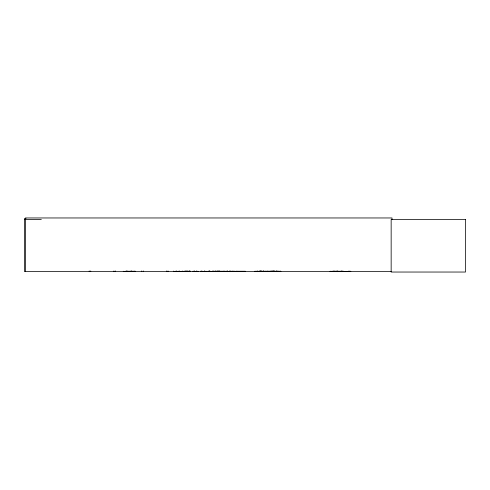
<?xml version="1.0" encoding="UTF-8"?>
<svg xmlns="http://www.w3.org/2000/svg" width="490" height="490" viewBox="0 0 490 490"><rect width="100%" height="100%" fill="white"/><g stroke="black" fill="none" stroke-linecap="round" stroke-linejoin="round"><path stroke-width="0.73" d="M175.267 271.576L175.334 271.16M182.788 271.527L182.794 271.197M341.695 271.595L341.793 271.16M349.474 271.527L349.493 271.16M255.884 271.527L255.903 271.16M263.442 271.552L263.504 271.05M231.017 271.527L230.962 271.05M254.843 271.595L280.886 271.552M259.865 271.54L259.804 271.05M259.994 271.527L260.068 271.05M256.619 271.527L256.65 271.16M330.04 271.54L350.84 271.552M173.399 271.54L190.537 271.197L190.579 271.595M197.929 271.54L197.972 271.197L198.021 271.595M187.076 271.54L187.039 271.05M280.703 271.16L280.703 271.595L280.5 271.246L261.017 271.246L260.839 271.564L280.525 271.405L279.857 271.564L280.225 271.552M261.501 271.405L261.629 271.589M263.571 271.16L263.644 271.595L263.387 271.246L262.744 271.564L263.412 271.405M278.308 271.576L277.959 271.582L278.13 271.246L278.614 271.405M278.406 271.564L278.589 271.246L278.718 271.576M280.317 271.564L280.5 271.246M234.22 271.54L234.238 271.197M270.143 271.54L270.168 271.197L270.192 271.595M336.495 271.54L336.526 271.197M173.632 271.54L173.681 271.197M178.238 271.54L178.286 271.197L178.329 271.595M205.837 271.54L200.661 271.54M123.241 271.54L135.522 271.564M123.498 271.54L123.547 271.197L123.596 271.595M127.198 271.54L127.247 271.197M184.773 271.54L184.822 271.197M340.936 271.54L340.991 271.197L341.046 271.595M218.136 271.54L218.191 271.197M26.031 218.516L24.5 218.516L24.5 271.595L391.253 271.595M24.5 219.502L41.307 219.502M125.697 271.252L135.51 271.252M214.099 271.252L223.912 271.252M235.555 271.252L245.368 271.252M331.669 271.252L343.637 271.252M125.679 271.38L135.528 271.393M214.081 271.393L223.93 271.393M235.537 271.393L245.386 271.393M331.65 271.393L343.655 271.38M197.972 271.485L193.219 271.54M245.38 271.564L208.201 271.54M348.849 271.54L348.8 271.197M225.026 271.54L225.063 271.05M224.751 271.54L224.696 271.197M212.685 271.527L212.721 271.16M208.569 271.54L208.52 271.197M204.814 271.54L204.765 271.197M197.372 271.54L197.323 271.197L197.28 271.595M208.44 271.54L208.471 271.16M261.023 271.387L261.207 271.05M341.389 271.54L341.359 271.197M260.325 271.527L260.288 271.16M273.628 271.527L273.598 271.16M212.372 271.527L212.348 271.16M233.693 271.527L233.669 271.16M229.479 271.527L229.534 271.05M226.264 271.527L226.245 271.16M261.017 271.246L261.305 271.582M265.396 271.527L265.39 271.197L265.378 271.595M257.801 271.54L257.771 271.05M257.722 271.527L257.709 271.16M341.996 271.527L341.977 271.16M276.74 271.595L276.648 271.05M182.2 271.595L182.133 271.16M392.018 219.502L392.018 217.964L25.364 217.964L25.364 271.595M350.424 271.16L350.424 271.595M349.676 271.16L349.676 271.595M348.745 271.16L348.745 271.595M342.724 271.16L342.724 271.595M341.328 271.16L341.328 271.595M337.769 271.05L337.769 271.595M337.549 271.05L337.549 271.595M336.563 271.16L336.563 271.595M335.05 271.16L335.05 271.595M334.064 271.05L334.064 271.595M333.843 271.05L333.843 271.595M330.285 271.16L330.285 271.595M277.297 271.16L277.297 271.595M276.893 271.05L276.893 271.595M276.274 271.16L276.274 271.595M274.755 271.16L274.755 271.595M274.247 271.05L274.247 271.595M274.002 271.05L274.002 271.595M273.518 271.05L273.518 271.595M273.346 271.05L273.346 271.595M272.728 271.05L272.728 271.595M272.464 271.05L272.464 271.595M271.27 271.05L271.27 271.595M271.001 271.05L271.001 271.595M268.979 271.16L268.979 271.595M267.283 271.16L267.283 271.595M267.099 271.16L267.099 271.595M263.259 271.05L263.259 271.595M261.476 271.05L261.476 271.595M260.674 271.05L260.674 271.595M260.484 271.16L260.49 271.595L260.429 271.05M259.59 271.05L259.584 271.595M257.948 271.05L257.948 271.595M255.014 271.16L255.014 271.595M234.257 271.16L234.257 271.595M233.007 271.05L233.007 271.595M232.75 271.05L232.75 271.595M231.041 271.16L231.041 271.595M230.704 271.05L230.704 271.595M229.792 271.05L229.792 271.595M227.746 271.05L227.746 271.595M227.489 271.05L227.489 271.595M227.231 271.16L227.231 271.595M226.827 271.16L226.827 271.595M224.647 271.16L224.647 271.595M223.612 271.16L223.612 271.595M219.759 271.16L219.759 271.595M219.146 271.05L219.146 271.595M219.006 270.939L219.006 271.595M218.246 271.16L218.295 271.595M217.474 270.939L217.474 271.595M217.064 271.16L217.064 271.595M215.882 271.05L215.882 271.595M215.625 271.05L215.625 271.595M213.793 271.05L213.793 271.595M213.536 271.05L213.536 271.595M212.623 271.16L212.623 271.595M209.879 271.05L209.879 271.595M209.787 271.05L209.787 271.595M209.732 271.05L209.659 271.595L209.628 271.05M208.115 271.16L208.115 271.595M205.929 271.16L205.929 271.595M204.667 271.05L204.716 271.595M204.526 271.05L204.526 271.595M201.972 271.05L201.972 271.595M201.825 271.05L201.825 271.595M201.776 271.16L201.776 271.595M200.569 271.16L200.569 271.595M196.76 271.05L196.76 271.595M196.619 271.05L196.619 271.595M194.53 271.05L194.53 271.595M194.383 271.05L194.383 271.595M193.869 271.16L193.869 271.595M193.127 271.16L193.127 271.595M189.599 271.16L189.599 271.595M189.318 271.05L189.318 271.595M189.177 271.05L189.177 271.595M187.456 271.16L187.456 271.595M186.947 271.05L186.947 271.595M186.427 271.16L186.427 271.595M185.857 271.05L185.857 271.595M185.6 271.05L185.6 271.595M184.871 271.16L184.871 271.595M182.801 271.16L182.801 271.595M179.334 271.05L179.334 271.595M179.071 271.05L179.071 271.595M176.817 271.05L176.817 271.595M176.657 271.05L176.657 271.595M173.723 271.16L173.723 271.595M168.003 270.939L168.003 271.595M166.471 270.939L166.471 271.595M143.27 270.939L143.27 271.595M141.739 270.939L141.739 271.595M134.254 271.16L134.254 271.595M131.694 271.05L131.694 271.595M131.565 271.05L131.565 271.595M130.554 271.16L130.554 271.595M127.296 271.16L127.296 271.595M126.285 271.05L126.285 271.595M126.157 271.05L126.157 271.595M115.469 270.939L115.469 271.595M113.937 270.939L113.937 271.595M90.736 270.939L90.736 271.595M89.204 270.939L89.204 271.595M465.5 219.502L391.155 219.502L391.155 272.036L465.5 272.036L465.5 219.502M236.921 271.54L236.903 271.197L236.884 271.595"/></g></svg>
